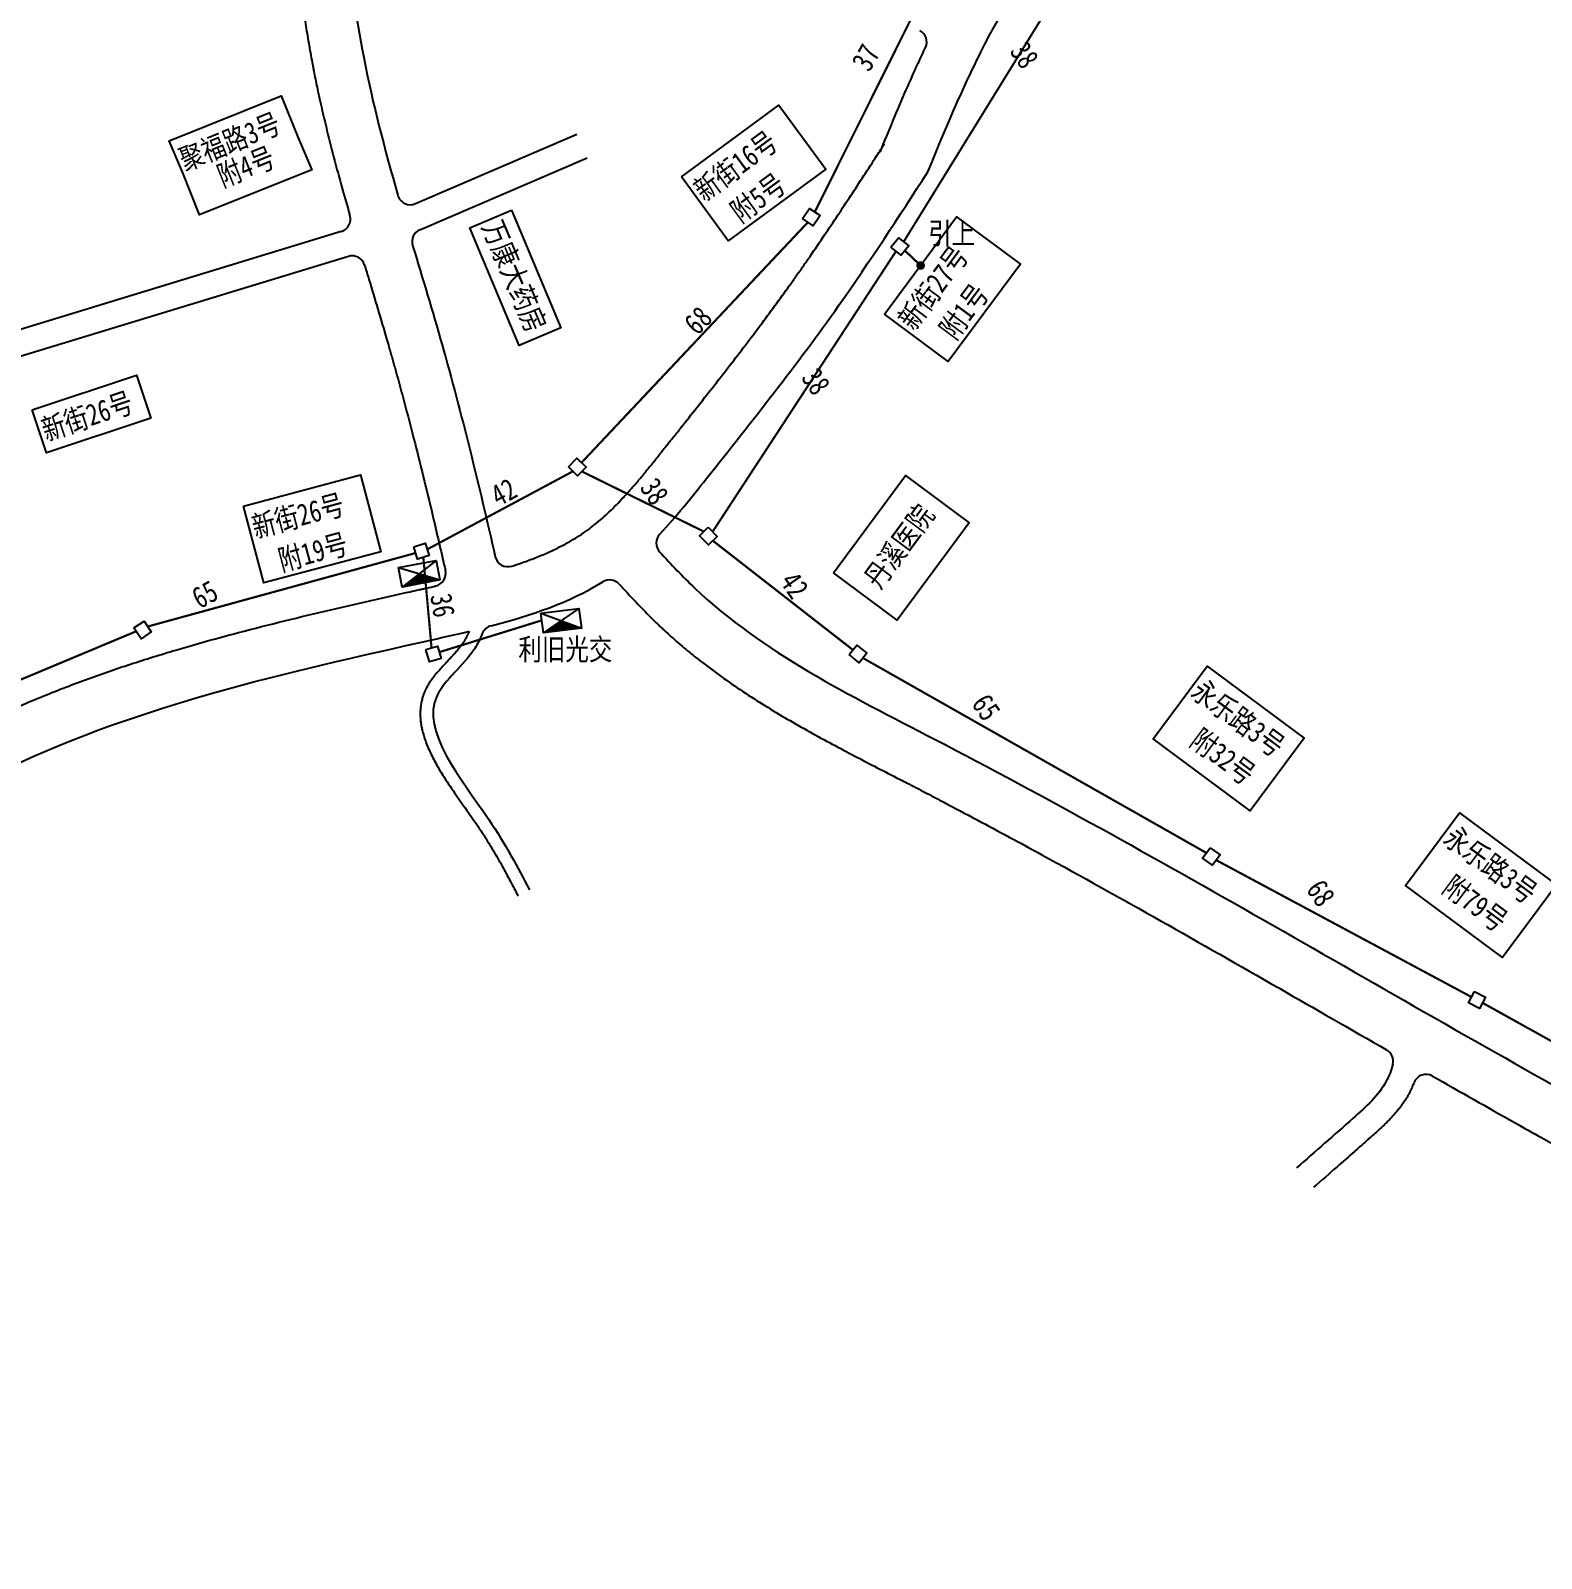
# Model space of a CAD drawing. Extents: x 11479826 to 11769483, y -6198296 to -6045071.
# Drawn here: x 11558962 to 11594051, y -6163228 to -6127749 of the extents above; entities that cross this region are included whole.
import ezdxf

# ---------------------------------------------------------------- set-up
doc = ezdxf.new("R2010")
doc.units = 0
doc.header["$LTSCALE"] = 1000
doc.header["$MEASUREMENT"] = 0
doc.layers.get('0').update_dxf_attribs({"linetype": 'CONTINUOUS'})
doc.layers.add('新设拉线', color=7, linetype='CONTINUOUS')
doc.styles.add('仿宋_GB2312', font='仿宋_GB2312.TTF', dxfattribs={"width": 0.8})

msp = doc.modelspace()

# ---------------------------------------------------------------- linework, layer by layer
for p, q in [((11567507, -6140218), (11568470, -6140503)), ((11568385, -6140052), (11567592, -6140670))]:
    msp.add_line(p, q)
at = {"color": 2}
for p, q in [((11570813, -6141280), (11571758, -6141622)), ((11571699, -6141166), (11570871, -6141736))]:
    msp.add_line(p, q, dxfattribs=at)
for points in [[(11576892, -6132115), (11577050, -6131880), (11577299, -6132047), (11577141, -6132282)], [(11578944, -6132779), (11579122, -6132559), (11579356, -6132748), (11579178, -6132968)], [(11571453, -6137878), (11571652, -6137676), (11571865, -6137887), (11571667, -6138088)], [(11567860, -6139737), (11568130, -6139653), (11568219, -6139940), (11567949, -6140024)], [(11567507, -6140218), (11568385, -6140052), (11568470, -6140503), (11567592, -6140670)], [(11561363, -6141621), (11561598, -6141463), (11561765, -6141713), (11561530, -6141870)], [(11568139, -6142124), (11568410, -6142040), (11568499, -6142327), (11568229, -6142411)], [(11577971, -6142240), (11578150, -6142020), (11578383, -6142209), (11578204, -6142429)], [(11586358, -6146723), (11586586, -6146891), (11586408, -6147133), (11586180, -6146965)], [(11592499, -6150059), (11592749, -6150191), (11592610, -6150457), (11592359, -6150325)]]:
    msp.add_lwpolyline(points, close=True)
at = {"color": 1, "const_width": 100}
msp.add_lwpolyline([(11579583, -6133205, 1), (11579683, -6133205, 1)], format="xyb", close=True, dxfattribs=at)
msp.add_lwpolyline([(11574696, -6139281), (11574907, -6139495), (11574705, -6139694), (11574494, -6139480), (11574696, -6139281)])
msp.add_lwpolyline([(11568031, -6140586, 893, 0, 0), (11567989, -6140361, 0, 0, 0)], format="xyseb")
at = {"color": 2}
msp.add_lwpolyline([(11571314, -6141679, 893, 0, 0), (11571285, -6141451, 0, 0, 0)], format="xyseb", dxfattribs=at)
msp.add_lwpolyline([(11570813, -6141280), (11571699, -6141166), (11571758, -6141622), (11570871, -6141736)], close=True, dxfattribs=at)
at = {"layer": '新设拉线', "linetype": 'ByBlock', "ltscale": 0.5}
for p, q in [((11567900, -6131768), (11571650, -6130156)), ((11568004, -6132376), (11571887, -6130708)), ((11566179, -6132415), (11551969, -6136752)), ((11566344, -6132992), (11552149, -6137324))]:
    msp.add_line(p, q, dxfattribs=at)
at = {"layer": '新设拉线', "linetype": 'ByBlock', "ltscale": 0.5, "const_width": 50}
for points in [[(11579239, -6132654), (11584308, -6124446), (11586705, -6122317)], [(11574801, -6139388), (11574801, -6139388), (11579061, -6132874)], [(11579267, -6132858), (11579633, -6133205)], [(11568175, -6139796), (11571560, -6137983)], [(11567904, -6139881), (11561682, -6141588)], [(11561415, -6141699), (11555793, -6144051)]]:
    msp.add_lwpolyline(points, dxfattribs=at)
at = {"layer": '新设拉线', "color": 1, "linetype": 'ByBlock', "ltscale": 0.5, "const_width": 50}
for points in [[(11577174, -6131964), (11580063, -6126170)], [(11571759, -6137781), (11577016, -6132199)]]:
    msp.add_lwpolyline(points, dxfattribs=at)
at = {"layer": '新设拉线', "linetype": 'ByBlock', "ltscale": 0.5}
for points in [[(11562497, -6131050), (11562179, -6130308), (11564785, -6129263), (11565177, -6130239)], [(11565177, -6130239), (11565495, -6130981), (11562889, -6132027), (11562497, -6131050)], [(11585659, -6143351), (11586287, -6142506), (11588541, -6144181), (11587913, -6145025)], [(11587913, -6145025), (11587286, -6145870), (11585032, -6144195), (11585659, -6143351)], [(11591522, -6146757), (11592149, -6145913), (11594404, -6147587), (11593776, -6148432)], [(11593776, -6148432), (11593149, -6149277), (11590894, -6147602), (11591522, -6146757)]]:
    msp.add_lwpolyline(points, dxfattribs=at)
for points in [[(11574077, -6131144), (11576342, -6129484), (11577431, -6130971), (11575166, -6132631)], [(11570135, -6131916), (11571278, -6134649), (11570309, -6135060), (11569167, -6132327)], [(11578796, -6134333), (11580470, -6132077), (11581950, -6133176), (11580276, -6135431)], [(11559001, -6136559), (11561419, -6135749), (11561754, -6136747), (11559335, -6137557)], [(11563908, -6138792), (11566622, -6138069), (11567096, -6139850), (11564382, -6140573)], [(11577608, -6140338), (11579282, -6138083), (11580762, -6139181), (11579088, -6141437)]]:
    msp.add_lwpolyline(points, close=True, dxfattribs=at)
at = {"layer": '新设拉线', "color": 5, "linetype": 'ByBlock', "ltscale": 0.5, "const_width": 50}
for points in [[(11571766, -6137987), (11574595, -6139381)], [(11574806, -6139594), (11578060, -6142130)], [(11578293, -6142319), (11586269, -6146844)], [(11586497, -6147012), (11592429, -6150192)], [(11592679, -6150324), (11607929, -6158803)]]:
    msp.add_lwpolyline(points, dxfattribs=at)
at = {"layer": '新设拉线', "color": 2, "linetype": 'ByBlock', "ltscale": 0.5, "const_width": 50}
for points in [[(11568084, -6139982), (11568275, -6142082)], [(11568454, -6142183), (11570838, -6141444)]]:
    msp.add_lwpolyline(points, dxfattribs=at)
at = {"layer": '新设拉线', "linetype": 'ByBlock', "ltscale": 0.5}
for centre, start, end in [((11579476, -6128015), 334.438, 62.6367), ((11567781, -6131492), 196.0563, 293.2568), ((11566091, -6132128), 286.9701, 16.1632), ((11568123, -6132652), 113.2568, 196.6709), ((11566432, -6133279), 16.6936, 106.9701), ((11573793, -6139650), 136.8331, 222.4262), ((11570047, -6139899), 192.8642, 287.8582), ((11568305, -6140354), 282.775, 12.8488), ((11572412, -6140806), 42.5023, 121.6511), ((11569732, -6141862), 104.5706, 158.1645), ((11590307, -6151678), 345.7355, 60.2127), ((11591372, -6152286), 60.3173, 159.2211)]:
    msp.add_arc(centre, 300, start, end, dxfattribs=at)
for points, knots in [([(11571831, -6112159), (11571519, -6112313), (11571396, -6112379), (11571115, -6112530), (11570957, -6112614), (11570642, -6112780), (11570484, -6112862), (11570167, -6113023), (11570008, -6113102), (11569687, -6113257), (11569525, -6113333), (11569198, -6113482), (11569033, -6113554), (11568697, -6113695), (11568527, -6113763), (11568180, -6113896), (11568003, -6113960), (11567643, -6114084), (11567459, -6114143), (11567241, -6114208), (11567213, -6114217), (11567126, -6114242), (11567069, -6114259), (11566987, -6114282), (11566963, -6114289), (11566928, -6114298), (11566917, -6114301), (11566894, -6114308), (11566883, -6114311), (11566866, -6114315), (11566861, -6114317), (11566850, -6114319), (11566845, -6114321), (11566829, -6114325), (11566818, -6114328), (11566786, -6114337), (11566764, -6114343), (11566698, -6114360), (11566653, -6114372), (11566544, -6114400), (11566479, -6114416), (11566348, -6114450), (11566281, -6114468), (11566145, -6114503), (11566076, -6114521), (11565937, -6114559), (11565867, -6114578), (11565726, -6114618), (11565654, -6114639), (11565511, -6114683), (11565439, -6114706), (11565294, -6114755), (11565221, -6114781), (11565088, -6114830), (11565028, -6114854), (11564907, -6114903), (11564847, -6114929), (11564726, -6114984), (11564666, -6115013), (11564545, -6115075), (11564485, -6115108), (11564377, -6115170), (11564329, -6115199), (11564235, -6115259), (11564188, -6115291), (11564094, -6115358), (11564048, -6115393), (11563956, -6115467), (11563910, -6115506), (11563829, -6115580), (11563793, -6115615), (11563721, -6115687), (11563686, -6115724), (11563618, -6115802), (11563585, -6115842), (11563520, -6115925), (11563488, -6115968), (11563428, -6116057), (11563398, -6116102), (11563343, -6116196), (11563316, -6116244), (11563266, -6116343), (11563243, -6116394), (11563215, -6116459), (11563209, -6116472), (11563193, -6116513), (11563182, -6116541), (11563170, -6116574), (11563168, -6116579), (11563165, -6116587), (11563164, -6116591), (11563161, -6116598), (11563160, -6116602), (11563156, -6116614), (11563153, -6116621), (11563146, -6116644), (11563141, -6116659), (11563127, -6116704), (11563118, -6116734), (11563098, -6116806), (11563087, -6116847), (11563069, -6116929), (11563060, -6116970), (11563045, -6117050), (11563038, -6117089), (11563027, -6117166), (11563021, -6117205), (11563012, -6117280), (11563008, -6117317), (11563002, -6117390), (11562999, -6117426), (11562994, -6117497), (11562992, -6117532), (11562989, -6117600), (11562988, -6117634), (11562986, -6117676), (11562986, -6117685), (11562986, -6117699), (11562986, -6117703), (11562986, -6117712), (11562985, -6117716), (11562985, -6117730), (11562985, -6117739), (11562985, -6117765), (11562984, -6117783), (11562984, -6117835), (11562984, -6117870), (11562985, -6117975), (11562987, -6118045), (11562994, -6118224), (11563002, -6118332), (11563022, -6118548), (11563034, -6118654), (11563064, -6118864), (11563080, -6118968), (11563118, -6119173), (11563139, -6119275), (11563183, -6119475), (11563207, -6119574), (11563258, -6119770), (11563285, -6119866), (11563340, -6120057), (11563369, -6120152), (11563429, -6120338), (11563460, -6120431), (11563523, -6120613), (11563555, -6120703), (11563620, -6120882), (11563652, -6120970), (11563730, -6121174), (11563774, -6121288), (11563863, -6121514), (11563907, -6121626), (11563995, -6121847), (11564038, -6121956), (11564123, -6122171), (11564164, -6122278), (11564245, -6122488), (11564284, -6122592), (11564359, -6122798), (11564395, -6122900), (11564433, -6123015), (11564438, -6123028), (11564445, -6123050), (11564447, -6123058), (11564455, -6123082), (11564461, -6123098), (11564476, -6123146), (11564486, -6123178), (11564516, -6123273), (11564535, -6123337), (11564592, -6123530), (11564628, -6123659), (11564696, -6123921), (11564729, -6124053), (11564790, -6124320), (11564820, -6124455), (11564876, -6124726), (11564903, -6124863), (11564954, -6125140), (11564979, -6125279), (11565027, -6125559), (11565051, -6125701), (11565097, -6125985), (11565119, -6126128), (11565164, -6126417), (11565186, -6126562), (11565230, -6126853), (11565253, -6127000), (11565298, -6127295), (11565322, -6127443), (11565370, -6127741), (11565395, -6127890), (11565447, -6128191), (11565474, -6128342), (11565506, -6128514), (11565510, -6128536), (11565517, -6128570), (11565519, -6128583), (11565528, -6128627), (11565534, -6128659), (11565552, -6128752), (11565564, -6128814), (11565602, -6128999), (11565628, -6129123), (11565708, -6129491), (11565765, -6129736), (11565882, -6130221), (11565944, -6130463), (11566070, -6130943), (11566135, -6131182), (11566260, -6131629), (11566319, -6131837), (11566380, -6132045)], [129.080213, 129.080213, 129.080213, 129.080213, 577.564358, 577.564358, 1155.128717, 1155.128717, 1732.693075, 1732.693075, 2310.257434, 2310.257434, 2887.821792, 2887.821792, 3465.386151, 3465.386151, 4042.950509, 4042.950509, 4620.514868, 4620.514868, 5198.079226, 5198.079226, 5285.478532, 5285.478532, 5460.277145, 5460.277145, 5531.046813, 5531.046813, 5564.522914, 5564.522914, 5597.921733, 5597.921733, 5613.64421, 5613.64421, 5629.366687, 5629.366687, 5660.811642, 5660.811642, 5723.70155, 5723.70155, 5849.481367, 5849.481367, 6026.200836, 6026.200836, 6202.920304, 6202.920304, 6379.639772, 6379.639772, 6556.359241, 6556.359241, 6733.078709, 6733.078709, 6909.798178, 6909.798178, 7086.517646, 7086.517646, 7231.137314, 7231.137314, 7375.756981, 7375.756981, 7520.376649, 7520.376649, 7664.996317, 7664.996317, 7779.2022, 7779.2022, 7893.408082, 7893.408082, 8007.613965, 8007.613965, 8121.819848, 8121.819848, 8215.403489, 8215.403489, 8308.987129, 8308.987129, 8402.57077, 8402.57077, 8496.154411, 8496.154411, 8589.738051, 8589.738051, 8683.321692, 8683.321692, 8776.905332, 8776.905332, 8801.657319, 8801.657319, 8851.161292, 8851.161292, 8859.395961, 8859.395961, 8866.130199, 8866.130199, 8872.864438, 8872.864438, 8886.332916, 8886.332916, 8913.269871, 8913.269871, 8967.143782, 8967.143782, 9044.158325, 9044.158325, 9121.172869, 9121.172869, 9198.187413, 9198.187413, 9275.201957, 9275.201957, 9352.216501, 9352.216501, 9429.231045, 9429.231045, 9506.245589, 9506.245589, 9583.260133, 9583.260133, 9604.511304, 9604.511304, 9614.89345, 9614.89345, 9625.275595, 9625.275595, 9646.039887, 9646.039887, 9687.56847, 9687.56847, 9770.625636, 9770.625636, 9936.739968, 9936.739968, 10201.435961, 10201.435961, 10466.131953, 10466.131953, 10730.827945, 10730.827945, 10995.523937, 10995.523937, 11260.219929, 11260.219929, 11524.915921, 11524.915921, 11789.611913, 11789.611913, 12054.307905, 12054.307905, 12319.003897, 12319.003897, 12583.699889, 12583.699889, 12935.037036, 12935.037036, 13286.374182, 13286.374182, 13637.711329, 13637.711329, 13989.048476, 13989.048476, 14340.385622, 14340.385622, 14691.722769, 14691.722769, 14738.754397, 14738.754397, 14766.992657, 14766.992657, 14823.469177, 14823.469177, 14933.850261, 14933.850261, 15154.612431, 15154.612431, 15596.13677, 15596.13677, 16037.661109, 16037.661109, 16479.185448, 16479.185448, 16920.709787, 16920.709787, 17362.234126, 17362.234126, 17803.758465, 17803.758465, 18245.282804, 18245.282804, 18686.807143, 18686.807143, 19128.331482, 19128.331482, 19569.855821, 19569.855821, 20011.38016, 20011.38016, 20452.904499, 20452.904499, 20515.483035, 20515.483035, 20553.338938, 20553.338938, 20643.877248, 20643.877248, 20824.953868, 20824.953868, 21187.107107, 21187.107107, 21911.413586, 21911.413586, 22635.720065, 22635.720065, 23360.026543, 23360.026543, 23998.629089, 23998.629089, 23998.629089, 23998.629089]), ([(11579802, -6131030), (11580312, -6129791), (11581958, -6125798), (11586555, -6121527), (11589750, -6117954), (11590954, -6116576)], [0, 0, 0, 0, 3992.034568, 12870.044651, 18373.749892, 18373.749892, 18373.749892, 18373.749892]), ([(11565457, -6122308), (11565503, -6122435), (11566185, -6124394), (11566417, -6127587), (11567188, -6130516), (11567493, -6131575)], [14408.568308, 14408.568308, 14408.568308, 14408.568308, 14812.405665, 20598.182194, 23902.906711, 23902.906711, 23902.906711, 23902.906711]), ([(11578692, -6130573), (11578791, -6130334), (11578890, -6130093), (11579092, -6129609), (11579195, -6129366), (11579390, -6128918), (11579481, -6128714), (11579631, -6128388), (11579688, -6128266), (11579746, -6128145)], [0, 0, 0, 0, 770.341916, 770.341916, 1540.683831, 1540.683831, 2186.011453, 2186.011453, 2571.153489, 2571.153489, 2571.153489, 2571.153489]), ([(11570139, -6140185), (11570210, -6140162), (11570281, -6140139), (11570451, -6140080), (11570550, -6140043), (11570743, -6139969), (11570838, -6139930), (11571022, -6139849), (11571112, -6139808), (11571287, -6139721), (11571372, -6139677), (11571524, -6139591), (11571591, -6139551), (11571723, -6139469), (11571787, -6139426), (11571866, -6139371), (11571882, -6139359), (11571904, -6139343), (11571911, -6139338), (11571924, -6139329), (11571930, -6139324), (11571943, -6139314), (11571949, -6139310), (11571969, -6139295), (11571981, -6139285), (11572020, -6139256), (11572046, -6139235), (11572126, -6139170), (11572182, -6139124), (11572292, -6139027), (11572347, -6138976), (11572457, -6138872), (11572512, -6138818), (11572621, -6138706), (11572676, -6138648), (11572786, -6138530), (11572841, -6138469), (11572951, -6138344), (11573007, -6138281), (11573117, -6138151), (11573172, -6138085), (11573284, -6137950), (11573339, -6137881), (11573451, -6137743), (11573508, -6137672), (11573581, -6137580), (11573598, -6137559), (11573633, -6137515), (11573651, -6137492), (11573684, -6137451), (11573698, -6137433), (11573721, -6137405), (11573728, -6137396), (11573743, -6137377), (11573751, -6137367), (11573774, -6137339), (11573789, -6137319), (11573834, -6137262), (11573864, -6137224), (11573955, -6137110), (11574015, -6137034), (11574196, -6136807), (11574315, -6136656), (11574679, -6136195), (11574920, -6135888), (11575397, -6135272), (11575632, -6134965), (11576094, -6134348), (11576322, -6134039), (11576592, -6133663), (11576639, -6133598), (11576702, -6133509), (11576719, -6133484), (11576751, -6133440), (11576765, -6133420), (11576793, -6133380), (11576807, -6133361), (11576849, -6133301), (11576877, -6133261), (11576960, -6133141), (11577016, -6133061), (11577183, -6132819), (11577293, -6132657), (11577607, -6132192), (11577810, -6131887), (11578214, -6131272), (11578416, -6130962), (11578677, -6130559), (11578736, -6130468), (11578796, -6130376)], [39960.119369, 39960.119369, 39960.119369, 39960.119369, 40206.155966, 40206.155966, 40564.238888, 40564.238888, 40922.321811, 40922.321811, 41280.404733, 41280.404733, 41638.487655, 41638.487655, 41938.872044, 41938.872044, 42239.256433, 42239.256433, 42318.113419, 42318.113419, 42349.291604, 42349.291604, 42380.962325, 42380.962325, 42412.633045, 42412.633045, 42475.974485, 42475.974485, 42602.657366, 42602.657366, 42875.544859, 42875.544859, 43148.432352, 43148.432352, 43421.319845, 43421.319845, 43694.207338, 43694.207338, 43967.094831, 43967.094831, 44239.982324, 44239.982324, 44512.869817, 44512.869817, 44785.75731, 44785.75731, 45058.644803, 45058.644803, 45140.189696, 45140.189696, 45226.263079, 45226.263079, 45295.662593, 45295.662593, 45331.737546, 45331.737546, 45367.812498, 45367.812498, 45439.962402, 45439.962402, 45584.262211, 45584.262211, 45872.861829, 45872.861829, 46450.061064, 46450.061064, 47634.012206, 47634.012206, 48817.963348, 48817.963348, 50001.914489, 50001.914489, 50248.43129, 50248.43129, 50340.653538, 50340.653538, 50415.825516, 50415.825516, 50490.997493, 50490.997493, 50641.341449, 50641.341449, 50942.029361, 50942.029361, 51543.405184, 51543.405184, 52657.177527, 52657.177527, 53770.949869, 53770.949869, 54097.144035, 54097.144035, 54097.144035, 54097.144035]), ([(11573574, -6139445), (11573953, -6139041), (11575383, -6137244), (11577526, -6134538), (11579126, -6132072), (11579802, -6131029)], [43639.87412, 43639.87412, 43639.87412, 43639.87412, 45298.766047, 50375.549086, 54097.144035, 54097.144035, 54097.144035, 54097.144035]), ([(11567836, -6132738), (11568066, -6133506), (11568793, -6135894), (11569378, -6138317), (11569755, -6139966)], [25113.539243, 25113.539243, 25113.539243, 25113.539243, 27516.269033, 32590.664161, 32590.664161, 32590.664161, 32590.664161]), ([(11566719, -6133193), (11566753, -6133305), (11566786, -6133417), (11566890, -6133760), (11566959, -6133991), (11567096, -6134451), (11567164, -6134681), (11567249, -6134971), (11567267, -6135033), (11567297, -6135139), (11567310, -6135183), (11567334, -6135268), (11567346, -6135309), (11567363, -6135370), (11567369, -6135390), (11567381, -6135431), (11567387, -6135452), (11567404, -6135514), (11567416, -6135555), (11567450, -6135678), (11567473, -6135761), (11567541, -6136008), (11567586, -6136174), (11567719, -6136670), (11567806, -6137002), (11568040, -6137922), (11568183, -6138511), (11568415, -6139497), (11568507, -6139892), (11568597, -6140287)], [25183.527707, 25183.527707, 25183.527707, 25183.527707, 25532.945979, 25532.945979, 26257.252458, 26257.252458, 26981.558937, 26981.558937, 27177.05828, 27177.05828, 27317.950354, 27317.950354, 27446.382698, 27446.382698, 27511.693571, 27511.693571, 27577.004445, 27577.004445, 27707.626191, 27707.626191, 27968.869684, 27968.869684, 28491.35667, 28491.35667, 29536.330641, 29536.330641, 31376.300624, 31376.300624, 32601.173206, 32601.173206, 32601.173206, 32601.173206]), ([(11573571, -6139853), (11573837, -6140143), (11575613, -6142023), (11583285, -6145767), (11596427, -6153720), (11614127, -6162474), (11626927, -6170646), (11636289, -6174102), (11642665, -6173096), (11649624, -6168566), (11657516, -6164198), (11665299, -6160274), (11671370, -6157468), (11673456, -6154271), (11674160, -6153157), (11674308, -6152922)], [527.740415, 527.740415, 527.740415, 527.740415, 1705.246881, 8284.756833, 25606.472463, 48144.783375, 67307.096415, 71105.417134, 77752.883117, 85606.484138, 95939.016555, 104720.736733, 112075.077457, 115182.657243, 116011.609896, 116011.609896, 116011.609896, 116011.609896]), ([(11543518, -6155301), (11543542, -6155286), (11543565, -6155271), (11543630, -6155229), (11543671, -6155202), (11543738, -6155157), (11543764, -6155139), (11543799, -6155115), (11543809, -6155109), (11543828, -6155095), (11543838, -6155089), (11543867, -6155068), (11543887, -6155055), (11543945, -6155014), (11543984, -6154986), (11544100, -6154903), (11544177, -6154846), (11544390, -6154684), (11544526, -6154578), (11544795, -6154358), (11544929, -6154245), (11545197, -6154013), (11545331, -6153894), (11545597, -6153652), (11545730, -6153528), (11545996, -6153278), (11546129, -6153151), (11546305, -6152980), (11546349, -6152938), (11546406, -6152882), (11546420, -6152869), (11546448, -6152842), (11546462, -6152828), (11546504, -6152787), (11546532, -6152760), (11546615, -6152679), (11546671, -6152624), (11546838, -6152460), (11546949, -6152351), (11547304, -6152000), (11547547, -6151758), (11548036, -6151272), (11548281, -6151028), (11548775, -6150541), (11549024, -6150297), (11549527, -6149812), (11549782, -6149569), (11550107, -6149266), (11550175, -6149204), (11550298, -6149090), (11550355, -6149039), (11550462, -6148941), (11550513, -6148895), (11550595, -6148821), (11550626, -6148793), (11550717, -6148711), (11550778, -6148657), (11550961, -6148495), (11551083, -6148388), (11551454, -6148069), (11551704, -6147858), (11552371, -6147312), (11552793, -6146982), (11553653, -6146341), (11554091, -6146031), (11554984, -6145433), (11555438, -6145147), (11556362, -6144600), (11556832, -6144340), (11557416, -6144041), (11557524, -6143987), (11557728, -6143886), (11557824, -6143839), (11557951, -6143779), (11557981, -6143765), (11558067, -6143724), (11558123, -6143698), (11558293, -6143619), (11558406, -6143568), (11558746, -6143417), (11558974, -6143319), (11559545, -6143085), (11559890, -6142951), (11560583, -6142697), (11560931, -6142577), (11561630, -6142348), (11561981, -6142239), (11562685, -6142030), (11563039, -6141930), (11563747, -6141738), (11564103, -6141645), (11564815, -6141466), (11565172, -6141379), (11565888, -6141210), (11566246, -6141127), (11566964, -6140963), (11567324, -6140882), (11567746, -6140787), (11567808, -6140773), (11567913, -6140750), (11567955, -6140740), (11568012, -6140727), (11568027, -6140724), (11568057, -6140717), (11568072, -6140714), (11568117, -6140704), (11568147, -6140697), (11568237, -6140677), (11568296, -6140664), (11568360, -6140649), (11568366, -6140648), (11568371, -6140647)], [9090.241914, 9090.241914, 9090.241914, 9090.241914, 9183.313571, 9183.313571, 9350.981912, 9350.981912, 9455.213129, 9455.213129, 9495.012217, 9495.012217, 9534.811304, 9534.811304, 9614.409479, 9614.409479, 9773.605828, 9773.605828, 10091.998527, 10091.998527, 10654.038236, 10654.038236, 11216.077945, 11216.077945, 11778.117654, 11778.117654, 12340.157363, 12340.157363, 12902.197072, 12902.197072, 13086.336959, 13086.336959, 13145.22731, 13145.22731, 13204.117661, 13204.117661, 13321.898362, 13321.898362, 13557.459764, 13557.459764, 14028.582569, 14028.582569, 15062.233091, 15062.233091, 16095.883614, 16095.883614, 17129.534136, 17129.534136, 18163.184658, 18163.184658, 18431.694792, 18431.694792, 18653.744029, 18653.744029, 18853.671028, 18853.671028, 18974.373203, 18974.373203, 19210.085291, 19210.085291, 19681.509468, 19681.509468, 20624.357822, 20624.357822, 22163.649135, 22163.649135, 23702.940449, 23702.940449, 25242.231763, 25242.231763, 26781.523076, 26781.523076, 27127.372276, 27127.372276, 27435.01956, 27435.01956, 27529.997288, 27529.997288, 27709.153102, 27709.153102, 28067.464731, 28067.464731, 28784.087988, 28784.087988, 29859.553476, 29859.553476, 30935.018965, 30935.018965, 32010.484453, 32010.484453, 33085.949942, 33085.949942, 34161.41543, 34161.41543, 35236.880919, 35236.880919, 36312.346408, 36312.346408, 37387.811896, 37387.811896, 37573.169269, 37573.169269, 37699.575512, 37699.575512, 37744.335877, 37744.335877, 37789.096243, 37789.096243, 37878.616973, 37878.616973, 38057.658434, 38057.658434, 38073.437885, 38073.437885, 38073.437885, 38073.437885]), ([(11572634, -6140604), (11572636, -6140607), (11572639, -6140609), (11572718, -6140696), (11572796, -6140780), (11572954, -6140950), (11573035, -6141036), (11573200, -6141207), (11573284, -6141293), (11573390, -6141399), (11573410, -6141419), (11573471, -6141479), (11573512, -6141519), (11573561, -6141565), (11573568, -6141571), (11573581, -6141584), (11573588, -6141591), (11573608, -6141610), (11573622, -6141623), (11573663, -6141661), (11573690, -6141686), (11573772, -6141762), (11573828, -6141812), (11573994, -6141960), (11574107, -6142056), (11574334, -6142243), (11574448, -6142335), (11574728, -6142551), (11574894, -6142673), (11575228, -6142911), (11575397, -6143026), (11575737, -6143249), (11575909, -6143358), (11576253, -6143569), (11576426, -6143673), (11576773, -6143874), (11576948, -6143972), (11577296, -6144166), (11577471, -6144260), (11577820, -6144447), (11577994, -6144539), (11578342, -6144720), (11578515, -6144810), (11578860, -6144988), (11579032, -6145076), (11579254, -6145190), (11579306, -6145217), (11579373, -6145252), (11579389, -6145260), (11579437, -6145285), (11579469, -6145301), (11579533, -6145334), (11579565, -6145351), (11579660, -6145401), (11579724, -6145434), (11579915, -6145533), (11580043, -6145600), (11580424, -6145801), (11580678, -6145935), (11581438, -6146340), (11581943, -6146612), (11583371, -6147392), (11584291, -6147904), (11586123, -6148937), (11587036, -6149458), (11588784, -6150459), (11589619, -6150939), (11590456, -6151417)], [201.629313, 201.629313, 201.629313, 201.629313, 212.871987, 212.871987, 546.765543, 546.765543, 880.659099, 880.659099, 1214.552655, 1214.552655, 1292.537351, 1292.537351, 1448.506742, 1448.506742, 1473.789925, 1473.789925, 1499.073107, 1499.073107, 1549.639472, 1549.639472, 1650.772202, 1650.772202, 1853.037661, 1853.037661, 2257.568581, 2257.568581, 2662.0995, 2662.0995, 3234.103065, 3234.103065, 3806.106631, 3806.106631, 4378.110196, 4378.110196, 4950.113762, 4950.113762, 5522.117327, 5522.117327, 6094.120892, 6094.120892, 6666.124458, 6666.124458, 7238.128023, 7238.128023, 7810.131588, 7810.131588, 7982.011152, 7982.011152, 8035.800577, 8035.800577, 8143.379427, 8143.379427, 8250.958278, 8250.958278, 8466.115979, 8466.115979, 8896.431381, 8896.431381, 9757.062185, 9757.062185, 11478.323794, 11478.323794, 14645.857771, 14645.857771, 17813.391748, 17813.391748, 20713.340595, 20713.340595, 20713.340595, 20713.340595]), ([(11539348, -6158342), (11541185, -6157828), (11544076, -6156724), (11547813, -6153248), (11551939, -6148941), (11558768, -6144020), (11565133, -6142604), (11568865, -6141766), (11569151, -6141698)], [3816.68634, 3816.68634, 3816.68634, 3816.68634, 9463.666342, 13141.527157, 18915.134524, 27480.886638, 37731.842447, 38585.318771, 38585.318771, 38585.318771, 38585.318771]), ([(11569151, -6141698), (11569145, -6141710), (11569140, -6141722), (11569118, -6141771), (11569101, -6141806), (11569074, -6141856), (11569065, -6141872), (11569050, -6141898), (11569044, -6141909), (11569033, -6141927), (11569029, -6141933), (11569023, -6141942), (11569021, -6141945), (11569017, -6141951), (11569015, -6141954), (11569010, -6141963), (11569006, -6141969), (11568994, -6141986), (11568985, -6141998), (11568958, -6142037), (11568938, -6142063), (11568895, -6142116), (11568873, -6142143), (11568826, -6142197), (11568802, -6142224), (11568753, -6142279), (11568728, -6142306), (11568676, -6142362), (11568650, -6142389), (11568597, -6142446), (11568570, -6142474), (11568517, -6142532), (11568490, -6142561), (11568437, -6142621), (11568411, -6142651), (11568359, -6142713), (11568334, -6142745), (11568289, -6142804), (11568269, -6142832), (11568230, -6142888), (11568212, -6142917), (11568176, -6142977), (11568160, -6143008), (11568141, -6143045), (11568138, -6143051), (11568132, -6143063), (11568130, -6143069), (11568124, -6143081), (11568121, -6143086), (11568114, -6143104), (11568109, -6143116), (11568094, -6143152), (11568085, -6143176), (11568065, -6143235), (11568055, -6143271), (11568039, -6143341), (11568032, -6143377), (11568021, -6143448), (11568017, -6143484), (11568013, -6143555), (11568012, -6143590), (11568012, -6143661), (11568014, -6143696), (11568019, -6143767), (11568023, -6143802), (11568033, -6143872), (11568040, -6143907), (11568054, -6143976), (11568062, -6144011), (11568080, -6144079), (11568090, -6144113), (11568116, -6144198), (11568134, -6144249), (11568173, -6144349), (11568194, -6144399), (11568238, -6144499), (11568262, -6144549), (11568311, -6144647), (11568337, -6144697), (11568391, -6144795), (11568419, -6144843), (11568476, -6144941), (11568506, -6144989), (11568579, -6145107), (11568624, -6145176), (11568715, -6145313), (11568762, -6145382), (11568855, -6145517), (11568902, -6145585), (11568996, -6145718), (11569043, -6145784), (11569136, -6145915), (11569181, -6145980), (11569270, -6146107), (11569314, -6146171), (11569383, -6146273), (11569410, -6146313), (11569462, -6146394), (11569488, -6146434), (11569564, -6146553), (11569612, -6146631), (11569731, -6146828), (11569799, -6146945), (11569930, -6147178), (11569993, -6147294), (11570117, -6147525), (11570177, -6147641), (11570253, -6147785), (11570268, -6147814), (11570283, -6147843)], [509.126159, 509.126159, 509.126159, 509.126159, 554.011977, 554.011977, 692.514972, 692.514972, 755.314232, 755.314232, 801.403031, 801.403031, 828.43239, 828.43239, 841.013867, 841.013867, 853.595344, 853.595344, 878.758298, 878.758298, 929.084207, 929.084207, 1040.016513, 1040.016513, 1150.948819, 1150.948819, 1261.881125, 1261.881125, 1372.813431, 1372.813431, 1483.745737, 1483.745737, 1594.678043, 1594.678043, 1705.610349, 1705.610349, 1816.542656, 1816.542656, 1927.474962, 1927.474962, 2019.360175, 2019.360175, 2111.245388, 2111.245388, 2203.130601, 2203.130601, 2220.161116, 2220.161116, 2237.007775, 2237.007775, 2253.854434, 2253.854434, 2287.547753, 2287.547753, 2354.93439, 2354.93439, 2451.781463, 2451.781463, 2548.628536, 2548.628536, 2645.475609, 2645.475609, 2742.322682, 2742.322682, 2839.169756, 2839.169756, 2936.016829, 2936.016829, 3032.863902, 3032.863902, 3129.710975, 3129.710975, 3226.558048, 3226.558048, 3371.129601, 3371.129601, 3515.701153, 3515.701153, 3660.272705, 3660.272705, 3804.844258, 3804.844258, 3949.41581, 3949.41581, 4093.987362, 4093.987362, 4301.906461, 4301.906461, 4509.825559, 4509.825559, 4717.744657, 4717.744657, 4925.663755, 4925.663755, 5133.582853, 5133.582853, 5341.501951, 5341.501951, 5477.688544, 5477.688544, 5613.875137, 5613.875137, 5886.248323, 5886.248323, 6300.876028, 6300.876028, 6715.503733, 6715.503733, 7130.131438, 7130.131438, 7232.769127, 7232.769127, 7232.769127, 7232.769127]), ([(11569453, -6141751), (11569405, -6141872), (11569147, -6142411), (11567587, -6143533), (11569538, -6145773), (11570272, -6147174), (11570549, -6147703)], [438.243175, 438.243175, 438.243175, 438.243175, 829.811089, 2228.161586, 5342.164658, 7232.769127, 7232.769127, 7232.769127, 7232.769127]), ([(11590597, -6151752), (11590562, -6151891), (11590388, -6152375), (11589516, -6153150), (11588798, -6153780), (11588366, -6154159)], [935.55116, 935.55116, 935.55116, 935.55116, 1371.766215, 2523.726856, 4271.443285, 4271.443285, 4271.443285, 4271.443285]), ([(11591520, -6152025), (11592158, -6152389), (11592796, -6152751), (11593642, -6153226), (11593847, -6153341), (11594194, -6153535), (11594337, -6153615), (11594587, -6153754), (11594695, -6153814), (11594910, -6153933), (11595018, -6153993), (11595342, -6154171), (11595558, -6154290), (11596206, -6154646), (11596639, -6154881), (11597939, -6155586), (11598807, -6156051), (11600895, -6157163), (11602115, -6157807), (11604554, -6159094), (11605773, -6159737), (11608204, -6161031), (11609416, -6161681), (11611828, -6162998), (11613028, -6163664), (11614285, -6164379), (11614350, -6164416), (11614544, -6164527), (11614673, -6164600), (11615058, -6164822), (11615315, -6164970), (11616086, -6165415), (11616599, -6165714), (11617807, -6166420), (11618501, -6166826), (11619894, -6167638), (11620593, -6168043), (11621997, -6168846), (11622702, -6169244), (11624123, -6170028), (11624839, -6170414), (11626282, -6171168), (11627011, -6171537), (11628483, -6172251), (11629227, -6172596), (11630079, -6172971), (11630177, -6173014), (11630472, -6173142), (11630669, -6173226), (11630940, -6173340), (11631012, -6173370), (11631130, -6173419), (11631175, -6173437), (11631246, -6173467), (11631271, -6173477), (11631315, -6173495), (11631332, -6173502), (11631384, -6173524), (11631419, -6173538), (11631490, -6173567), (11631525, -6173581), (11631630, -6173623), (11631701, -6173652), (11631914, -6173736), (11632057, -6173792), (11632345, -6173902), (11632490, -6173956), (11632783, -6174062), (11632930, -6174113), (11633228, -6174213), (11633378, -6174262), (11633681, -6174354), (11633834, -6174399), (11634143, -6174483), (11634298, -6174522), (11634613, -6174596), (11634771, -6174630), (11634975, -6174670), (11635019, -6174678), (11635096, -6174692), (11635129, -6174698), (11635180, -6174707), (11635199, -6174710), (11635233, -6174716), (11635249, -6174718), (11635279, -6174723), (11635295, -6174726), (11635341, -6174733), (11635371, -6174738), (11635464, -6174752), (11635525, -6174760), (11635710, -6174785), (11635833, -6174799), (11636195, -6174836), (11636433, -6174852), (11636911, -6174872), (11637149, -6174874), (11637626, -6174867), (11637864, -6174857), (11638339, -6174824), (11638576, -6174802), (11639047, -6174746), (11639282, -6174712), (11639750, -6174634), (11639983, -6174589), (11640445, -6174491), (11640675, -6174436), (11641131, -6174318), (11641357, -6174255), (11641806, -6174119), (11642028, -6174047), (11642309, -6173950), (11642370, -6173929), (11642482, -6173889), (11642533, -6173870), (11642635, -6173833), (11642686, -6173814), (11642839, -6173756), (11642940, -6173717), (11643242, -6173598), (11643441, -6173515), (11643835, -6173345), (11644030, -6173257), (11644358, -6173104), (11644493, -6173039), (11644626, -6172974)], [21942.457535, 21942.457535, 21942.457535, 21942.457535, 24148.459703, 24148.459703, 24852.450444, 24852.450444, 25341.706895, 25341.706895, 25710.742599, 25710.742599, 26079.778304, 26079.778304, 26817.849712, 26817.849712, 28293.992528, 28293.992528, 31246.278161, 31246.278161, 35380.330407, 35380.330407, 39514.382653, 39514.382653, 43648.434899, 43648.434899, 47782.487145, 47782.487145, 48009.180835, 48009.180835, 48455.765016, 48455.765016, 49348.933378, 49348.933378, 51135.2701, 51135.2701, 53547.315788, 53547.315788, 55959.361477, 55959.361477, 58371.407165, 58371.407165, 60783.452853, 60783.452853, 63195.498541, 63195.498541, 65607.544229, 65607.544229, 65921.345984, 65921.345984, 66548.949495, 66548.949495, 66777.958281, 66777.958281, 66920.7649, 66920.7649, 67001.921814, 67001.921814, 67056.960912, 67056.960912, 67167.039109, 67167.039109, 67277.117305, 67277.117305, 67497.273698, 67497.273698, 67937.586484, 67937.586484, 68377.899271, 68377.899271, 68818.212057, 68818.212057, 69258.524843, 69258.524843, 69698.837629, 69698.837629, 70139.150415, 70139.150415, 70579.463201, 70579.463201, 70700.704742, 70700.704742, 70789.552803, 70789.552803, 70841.051192, 70841.051192, 70882.811207, 70882.811207, 70924.571222, 70924.571222, 71008.091251, 71008.091251, 71175.131311, 71175.131311, 71509.211429, 71509.211429, 72154.556437, 72154.556437, 72799.901446, 72799.901446, 73445.246454, 73445.246454, 74090.591462, 74090.591462, 74735.93647, 74735.93647, 75381.281478, 75381.281478, 76026.626486, 76026.626486, 76671.971494, 76671.971494, 77317.316503, 77317.316503, 77495.221012, 77495.221012, 77646.837318, 77646.837318, 77798.453624, 77798.453624, 78101.686236, 78101.686236, 78708.15146, 78708.15146, 79314.616684, 79314.616684, 79739.791066, 79739.791066, 79739.791066, 79739.791066]), ([(11591091, -6152180), (11591078, -6152214), (11591064, -6152248), (11591030, -6152326), (11591010, -6152369), (11590981, -6152423), (11590975, -6152435), (11590963, -6152458), (11590956, -6152470), (11590937, -6152504), (11590924, -6152526), (11590887, -6152586), (11590863, -6152623), (11590814, -6152694), (11590788, -6152728), (11590736, -6152795), (11590710, -6152828), (11590657, -6152891), (11590630, -6152922), (11590575, -6152982), (11590548, -6153011), (11590493, -6153068), (11590465, -6153096), (11590410, -6153150), (11590382, -6153176), (11590318, -6153237), (11590281, -6153270), (11590209, -6153336), (11590173, -6153368), (11590127, -6153409), (11590116, -6153419), (11590099, -6153434), (11590093, -6153440), (11590083, -6153448), (11590079, -6153451), (11590069, -6153461), (11590062, -6153467), (11590038, -6153488), (11590021, -6153503), (11589971, -6153547), (11589937, -6153577), (11589837, -6153665), (11589770, -6153724), (11589571, -6153900), (11589439, -6154016), (11589125, -6154292), (11588943, -6154451), (11588761, -6154610)], [1166.131862, 1166.131862, 1166.131862, 1166.131862, 1250.508144, 1250.508144, 1357.240566, 1357.240566, 1386.343367, 1386.343367, 1415.446169, 1415.446169, 1473.651772, 1473.651772, 1573.940373, 1573.940373, 1674.228974, 1674.228974, 1774.517574, 1774.517574, 1874.806175, 1874.806175, 1975.094775, 1975.094775, 2075.383376, 2075.383376, 2175.671976, 2175.671976, 2309.782776, 2309.782776, 2443.893576, 2443.893576, 2485.385668, 2485.385668, 2510.153279, 2510.153279, 2523.669166, 2523.669166, 2550.70094, 2550.70094, 2616.475463, 2616.475463, 2748.02451, 2748.02451, 3011.122603, 3011.122603, 3537.31879, 3537.31879, 4271.443285, 4271.443285, 4271.443285, 4271.443285])]:
    msp.add_open_spline(points, degree=3, knots=knots, dxfattribs=at)
msp.add_open_spline([(11569656, -6141572), (11570583, -6141331), (11571478, -6141030), (11572255, -6140551)], degree=3, dxfattribs=at)

# ---------------------------------------------------------------- texts
at = {"style": '仿宋_GB2312', "width": 0.8}
for s, rotation, p in [('37', 60.5483, (11578443, -6128732)), ('38', 304.558, (11581687, -6128232)), ('聚福路3号', 21.8651, (11562542, -6131012)), ('新街16号', 36.2356, (11574603, -6131736)), ('附4号', 21.8651, (11563425, -6131395)), ('附5号', 36.2356, (11575453, -6132235)), ('万康大药房', 292.9817, (11569439, -6132293)), ('新街27号', 53.4216, (11579474, -6134742)), ('附1号', 53.4216, (11580433, -6134967)), ('68', 45.8754, (11574450, -6134848)), ('38', 304.558, (11576844, -6135813)), ('新街26号', 18.5128, (11559323, -6137283)), ('42', 28.4377, (11569830, -6138814)), ('38', 304.558, (11573094, -6138366)), ('新街26号', 14.9073, (11564184, -6139534)), ('丹溪医院', 53.4216, (11578682, -6140748)), ('附19号', 14.9073, (11564794, -6140308)), ('65', 28.4377, (11562889, -6141189)), ('42', 304.558, (11576346, -6140544)), ('36', 279.8563, (11568241, -6140870)), ('永乐路3号', 323.3916, (11585877, -6143183)), ('65', 304.558, (11580798, -6143382)), ('附32号', 323.3916, (11585850, -6144322)), ('永乐路3号', 323.3916, (11591740, -6146590)), ('附79号', 323.3916, (11591712, -6147729)), ('68', 304.558, (11588570, -6147693))]:
    msp.add_text(s, height=500, rotation=rotation, dxfattribs=at).set_placement(p)
at = {"color": 1, "style": '仿宋_GB2312', "width": 0.8}
msp.add_text('引上', height=500, dxfattribs=at).set_placement((11579807, -6132709))
at = {"color": 2, "style": '仿宋_GB2312', "width": 0.8}
msp.add_text('利旧光交', height=500, dxfattribs=at).set_placement((11570291, -6142368))

doc.saveas('drawing.dxf')
